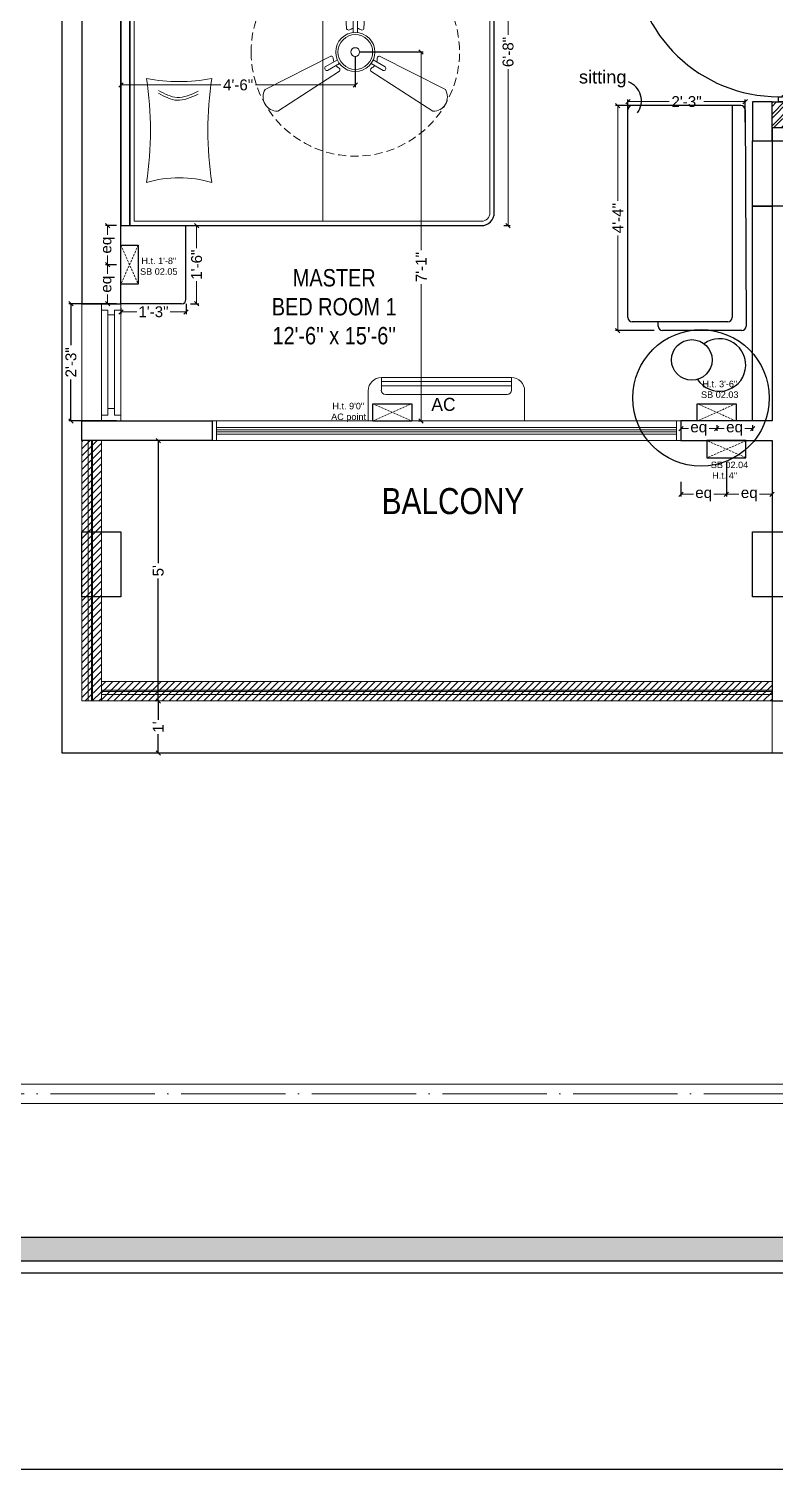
# Model space of a CAD drawing. Header units: millimetres. Extents: x 56222 to 3066687, y -650199 to -121287.
# Drawn here: x 148452.6 to 148624.6, y -177588 to -177256.2 of the extents above; entities that cross this region are included whole.
import ezdxf

# ---------------------------------------------------------------- set-up
doc = ezdxf.new("R2010")
doc.units = ezdxf.units.MM
doc.header["$MEASUREMENT"] = 0
doc.header["$PDMODE"] = 35
for name, pattern in [('ACAD_ISO02W100', [15, 12, -3]), ('ACAD_ISO04W100', [30, 24, -3, 0, -3]), ('DASHED', [0.75, 0.5, -0.25]), ('DASHED2', [0.375, 0.25, -0.125])]:
    doc.linetypes.add(name, pattern=pattern)
doc.layers.get('Defpoints').update_dxf_attribs({"color": 220})
doc.layers.add('AR DOOR', color=40, linetype='Continuous')
doc.layers.add('AR ELE-5', color=134, linetype='Continuous')
for name, color, linetype, lineweight in [('COLUMN', 1, 'Continuous', 30), ('dim05', 1, 'Continuous', 13), ('el', 7, 'Continuous', 20), ('ELEC-wires', 1, 'DASHED2', 13), ('Electrical', 84, 'Continuous', 30), ('FIRST FLOOR', 7, 'Continuous', 9), ('FIRST FLOOR ( DW_RAIL )', 7, 'Continuous', 9), ('FIRST FLOOR ( TEXT )', 7, 'Continuous', 9), ('FIRST FLOOR_( D - W & RAILING )', 251, 'Continuous', 9), ('FIRST FLOOR_( PLine )_', 251, 'Continuous', 30), ('FURNITURE', 32, 'Continuous', 9), ('GROUND FLOOR', 7, 'Continuous', 9), ('GROUND FLOOR  ( PLINE )', 251, 'Continuous', 30), ('Labelling', 1, 'Continuous', 25), ('NAME PLATE', 7, 'Continuous', 25), ('SECOND FLOOR ( DW_RAIL )', 7, 'Continuous', 9), ('Text', 7, 'Continuous', 15), ('wall', 7, 'Continuous', 30), ('XX~SLAB ( BEAM )~ ( DIM )', 7, 'Continuous', 9)]:
    doc.layers.add(name, color=color, linetype=linetype, lineweight=lineweight)
doc.layers.add('XX~SLAB ( PLINE )', color=251, linetype='Continuous', plot=False)
doc.styles.add('Arial', font='arial.ttf')
doc.styles.add('century g', font='GOTHIC.TTF')
doc.styles.add('KATHA', font='swissc.ttf')
doc.styles.get("Standard").update_dxf_attribs({"font": 'arial.ttf', "height": 6})
doc.styles.add('style4', font='ARIALN.TTF')
doc.styles.add('TEXT', font='eurr____.ttf')
doc.dimstyles.new('Archana', dxfattribs={"dimtxt": 2, "dimasz": 0.75, "dimexe": 0.5, "dimexo": 0.5, "dimgap": 0, "dimtad": 0, "dimzin": 0, "dimdsep": 46, "dimlunit": 4, "dimtxsty": 'century g', "dimblk": 'OBLIQUE', "dimcen": 0, "dimdle": 1, "dimclrd": 256, "dimclre": 256, "dimclrt": 256, "dimadec": 0, "dimazin": 0, "dimtfac": 1, "dimtofl": 0, "dimtmove": 1, "dimatfit": 3, "dimfxl": 1, "dimfxlon": 1, "dimtolj": 1, "dimtzin": 0, "dimlwd": -1, "dimlwe": -1, "dimarcsym": 0})
doc.dimstyles.new('ISO-25', dxfattribs={"dimtxt": 2.5, "dimasz": 1, "dimexe": 0.5, "dimexo": 1, "dimtad": 0, "dimdec": 1, "dimlunit": 4, "dimtxsty": 'Standard', "dimblk": 'OBLIQUE', "dimcen": 2.5, "dimclrd": 1, "dimclre": 1, "dimclrt": 5, "dimadec": 0, "dimazin": 0, "dimtfac": 1, "dimtdec": 1, "dimtmove": 0, "dimatfit": 3, "dimfxl": 1, "dimlwd": -1, "dimarcsym": 0})

# ---------------------------------------------------------------- blocks, each defined once
blk = doc.blocks.new('LAYOUT FILE')
at = {"layer": 'NAME PLATE', "true_color": 0xd39e00}
h = blk.add_hatch(color=42, dxfattribs=at)
h.paths.add_polyline_path([(3346889.83, -513806.18), (3346889.83, -514260.7), (3347535.56, -514260.7), (3347535.56, -513806.18)])
h.paths.add_polyline_path([(3346894.36, -513810.71), (3347531.03, -513810.71), (3347531.03, -514256.17), (3346894.36, -514256.17)], flags=16)
at = {"layer": 'NAME PLATE', "color": 42, "true_color": 0xd39e00}
for points in [[(3346887.56, -513803.91), (3347537.83, -513803.91), (3347537.83, -514262.96), (3346887.56, -514262.96)], [(3346889.83, -513806.18), (3347535.56, -513806.18), (3347535.56, -514260.7), (3346889.83, -514260.7)], [(3346894.36, -513810.71), (3347531.03, -513810.71), (3347531.03, -514256.17), (3346894.36, -514256.17)]]:
    blk.add_lwpolyline(points, close=True, dxfattribs=at)
blk = doc.blocks.new('*U255')
for points in [[(0, 0), (0, 1120), (-30, 1120), (-30, 0)], [(40, 0), (0, 0), (0, -30), (-10, -30), (-10, -100), (40, -100)], [(-1160, 0), (-1120, 0), (-1120, -30), (-1110, -30), (-1110, -100), (-1160, -100)]]:
    blk.add_lwpolyline(points, close=True)
at = {"layer": 'AR ELE-5', "linetype": 'ByBlock', "ltscale": 15}
blk.add_arc((2, -1), 1122, 92.373, 179.9653, dxfattribs=at)
blk = doc.blocks.new('_Oblique')
at = {"layer": 'wall', "color": 0, "lineweight": -2}
blk.add_line((-0.5, -0.5), (0.5, 0.5), dxfattribs=at)
blk = doc.blocks.new('*D457')
at = {"layer": 'Defpoints', "color": 0, "transparency": 16777216}
for p in [(148556.35, -177221.54), (148561.06, -177301.53), (148563.05, -177301.53)]:
    blk.add_point(p, dxfattribs=at)
at = {"layer": 'dim05', "color": 1, "linetype": 'Continuous', "lineweight": -2, "transparency": 16777216}
for p, q in [((148557.35, -177221.54), (148563.55, -177221.54)), ((148562.06, -177301.53), (148563.55, -177301.53))]:
    blk.add_line(p, q, dxfattribs=at)
at = {"layer": 'dim05', "color": 1, "linetype": 'Continuous', "transparency": 16777216}
for p, q in [((148563.05, -177221.54), (148563.05, -177257.58)), ((148563.05, -177301.53), (148563.05, -177265.49))]:
    blk.add_line(p, q, dxfattribs=at)
at = {"layer": 'dim05', "color": 1, "transparency": 16777216}
for p, rotation in [((148563.05, -177221.54), 90), ((148563.05, -177301.53), 270)]:
    blk.add_blockref('_Oblique', p, dxfattribs=dict(at, rotation=rotation))
at = {"layer": 'dim05', "color": 5, "lineweight": 25, "transparency": 16777216, "insert": (148563.05, -177261.54), "char_height": 2.5, "attachment_point": 5, "rotation": 90, "style": 'Arial'}
blk.add_mtext('6\'-8"', dxfattribs=at)
blk = doc.blocks.new('*D458')
at = {"layer": 'Defpoints', "color": 0, "transparency": 16777216}
for p in [(148488.85, -177301.54), (148491.3, -177301.54), (148488.85, -177319.54)]:
    blk.add_point(p, dxfattribs=at)
at = {"layer": 'dim05', "color": 1, "linetype": 'Continuous', "lineweight": -2, "transparency": 16777216}
for p, q in [((148489.85, -177301.54), (148491.8, -177301.54)), ((148489.85, -177319.54), (148491.8, -177319.54))]:
    blk.add_line(p, q, dxfattribs=at)
at = {"layer": 'dim05', "color": 1, "linetype": 'Continuous', "transparency": 16777216}
for p, q in [((148491.3, -177301.54), (148491.3, -177306.71)), ((148491.3, -177319.54), (148491.3, -177314.37))]:
    blk.add_line(p, q, dxfattribs=at)
at = {"layer": 'dim05', "color": 1, "transparency": 16777216}
for p, rotation in [((148491.3, -177301.54), 90), ((148491.3, -177319.54), 270)]:
    blk.add_blockref('_Oblique', p, dxfattribs=dict(at, rotation=rotation))
at = {"layer": 'dim05', "color": 5, "lineweight": 25, "transparency": 16777216, "insert": (148491.3, -177310.54), "char_height": 2.5, "attachment_point": 5, "rotation": 90, "style": 'Arial'}
blk.add_mtext('1\'-6"', dxfattribs=at)
blk = doc.blocks.new('*D460')
at = {"layer": 'Defpoints', "color": 0, "transparency": 16777216}
for p in [(148588.31, -177273.89), (148598.34, -177273.89), (148597.69, -177325.72)]:
    blk.add_point(p, dxfattribs=at)
at = {"layer": 'dim05', "color": 1, "linetype": 'Continuous', "lineweight": -2, "transparency": 16777216}
for p, q in [((148597.34, -177273.89), (148587.81, -177273.89)), ((148596.69, -177325.72), (148587.81, -177325.72))]:
    blk.add_line(p, q, dxfattribs=at)
at = {"layer": 'dim05', "color": 1, "linetype": 'Continuous', "transparency": 16777216}
for p, q in [((148588.31, -177273.89), (148588.31, -177295.81)), ((148588.31, -177325.72), (148588.31, -177303.8))]:
    blk.add_line(p, q, dxfattribs=at)
at = {"layer": 'dim05', "color": 1, "transparency": 16777216}
for p, rotation in [((148588.31, -177273.89), 90), ((148588.31, -177325.72), 270)]:
    blk.add_blockref('_Oblique', p, dxfattribs=dict(at, rotation=rotation))
at = {"layer": 'dim05', "color": 5, "lineweight": 25, "transparency": 16777216, "insert": (148588.31, -177299.81), "char_height": 2.5, "attachment_point": 5, "rotation": 90, "style": 'Arial'}
blk.add_mtext('4\'-4"', dxfattribs=at)
blk = doc.blocks.new('*D459')
at = {"layer": 'Defpoints', "color": 0, "transparency": 16777216}
for p in [(148617.66, -177272.98), (148617.66, -177278.71), (148590.65, -177283.38)]:
    blk.add_point(p, dxfattribs=at)
at = {"layer": 'dim05', "color": 1, "linetype": 'Continuous', "lineweight": -2, "transparency": 16777216}
for p, q in [((148590.65, -177282.38), (148590.65, -177272.48)), ((148617.66, -177277.71), (148617.66, -177272.48))]:
    blk.add_line(p, q, dxfattribs=at)
at = {"layer": 'dim05', "color": 1, "linetype": 'Continuous', "transparency": 16777216}
for p, q in [((148590.65, -177272.98), (148600.18, -177272.98)), ((148617.66, -177272.98), (148608.12, -177272.98))]:
    blk.add_line(p, q, dxfattribs=at)
at = {"layer": 'dim05', "color": 1, "transparency": 16777216, "rotation": 180}
blk.add_blockref('_Oblique', (148590.65, -177272.98), dxfattribs=at)
at = {"layer": 'dim05', "color": 1, "transparency": 16777216}
blk.add_blockref('_Oblique', (148617.66, -177272.98), dxfattribs=at)
at = {"layer": 'dim05', "color": 5, "lineweight": 25, "transparency": 16777216, "insert": (148604.15, -177272.98), "char_height": 2.5, "attachment_point": 5, "style": 'Arial'}
blk.add_mtext('2\'-3"', dxfattribs=at)
blk = doc.blocks.new('*D506')
at = {"layer": 'Defpoints', "color": 0, "transparency": 16777216}
for p in [(148488.85, -177318.54), (148473.85, -177319.54), (148488.85, -177321.4)]:
    blk.add_point(p, dxfattribs=at)
at = {"layer": 'dim05', "color": 1, "linetype": 'Continuous', "lineweight": -2, "transparency": 16777216}
for p, q in [((148473.85, -177320.54), (148473.85, -177321.9)), ((148488.85, -177319.54), (148488.85, -177321.9))]:
    blk.add_line(p, q, dxfattribs=at)
at = {"layer": 'dim05', "color": 1, "linetype": 'Continuous', "transparency": 16777216}
for p, q in [((148473.85, -177321.4), (148477.52, -177321.4)), ((148488.85, -177321.4), (148485.18, -177321.4))]:
    blk.add_line(p, q, dxfattribs=at)
at = {"layer": 'dim05', "color": 1, "transparency": 16777216, "rotation": 180}
blk.add_blockref('_Oblique', (148473.85, -177321.4), dxfattribs=at)
at = {"layer": 'dim05', "color": 1, "transparency": 16777216}
blk.add_blockref('_Oblique', (148488.85, -177321.4), dxfattribs=at)
at = {"layer": 'dim05', "color": 5, "lineweight": 25, "transparency": 16777216, "insert": (148481.35, -177321.4), "char_height": 2.5, "attachment_point": 5, "style": 'Arial'}
blk.add_mtext('1\'-3"', dxfattribs=at)
blk = doc.blocks.new('*D507')
at = {"layer": 'Defpoints', "color": 0, "transparency": 16777216}
for p in [(148483.83, -177351.04), (148482.45, -177411.04), (148482.93, -177411.04)]:
    blk.add_point(p, dxfattribs=at)
at = {"layer": 'dim05', "color": 5, "linetype": 'Continuous', "lineweight": -2, "transparency": 16777216}
for p, q in [((148482.83, -177351.04), (148481.95, -177351.04)), ((148481.93, -177411.04), (148481.95, -177411.04))]:
    blk.add_line(p, q, dxfattribs=at)
at = {"layer": 'dim05', "color": 5, "linetype": 'Continuous', "lineweight": 30, "transparency": 16777216}
for p, q in [((148482.45, -177351.04), (148482.45, -177379.27)), ((148482.45, -177411.04), (148482.45, -177382.82))]:
    blk.add_line(p, q, dxfattribs=at)
at = {"layer": 'dim05', "color": 5, "lineweight": 30, "transparency": 16777216}
for p, rotation in [((148482.45, -177351.04), 90), ((148482.45, -177411.04), 270)]:
    blk.add_blockref('_Oblique', p, dxfattribs=dict(at, rotation=rotation))
at = {"layer": 'dim05', "color": 5, "lineweight": 30, "transparency": 16777216, "insert": (148482.45, -177381.04), "char_height": 2.5, "attachment_point": 5, "rotation": 90, "style": 'Arial'}
blk.add_mtext("5'", dxfattribs=at)
blk = doc.blocks.new('*D508')
at = {"layer": 'Defpoints', "color": 0, "transparency": 16777216}
for p in [(148482.93, -177411.04), (148482.45, -177423.04), (148482.45, -177423.04)]:
    blk.add_point(p, dxfattribs=at)
at = {"layer": 'dim05', "color": 5, "linetype": 'Continuous', "lineweight": -2, "transparency": 16777216}
for p, q in [((148481.93, -177411.04), (148481.95, -177411.04)), ((148483.45, -177423.04), (148482.95, -177423.04))]:
    blk.add_line(p, q, dxfattribs=at)
at = {"layer": 'dim05', "color": 5, "linetype": 'Continuous', "lineweight": 30, "transparency": 16777216}
for p, q in [((148482.45, -177411.04), (148482.45, -177415.39)), ((148482.45, -177423.04), (148482.45, -177418.7))]:
    blk.add_line(p, q, dxfattribs=at)
at = {"layer": 'dim05', "color": 5, "lineweight": 30, "transparency": 16777216}
for p, rotation in [((148482.45, -177411.04), 90), ((148482.45, -177423.04), 270)]:
    blk.add_blockref('_Oblique', p, dxfattribs=dict(at, rotation=rotation))
at = {"layer": 'dim05', "color": 5, "lineweight": 30, "transparency": 16777216, "insert": (148482.45, -177417.04), "char_height": 2.5, "attachment_point": 5, "rotation": 90, "style": 'Arial'}
blk.add_mtext("1'", dxfattribs=at)
blk = doc.blocks.new('*D515')
at = {"layer": 'Defpoints', "color": 0, "transparency": 16777216}
for p in [(148462.35, -177319.54), (148473.85, -177319.54), (148473.85, -177346.54)]:
    blk.add_point(p, dxfattribs=at)
at = {"layer": 'dim05', "color": 5, "linetype": 'Continuous', "lineweight": -2, "transparency": 16777216}
for p, q in [((148472.85, -177319.54), (148461.85, -177319.54)), ((148472.85, -177346.54), (148461.85, -177346.54))]:
    blk.add_line(p, q, dxfattribs=at)
at = {"layer": 'dim05', "color": 5, "linetype": 'Continuous', "lineweight": 30, "transparency": 16777216}
for p, q in [((148462.35, -177319.54), (148462.35, -177329.07)), ((148462.35, -177346.54), (148462.35, -177337.01))]:
    blk.add_line(p, q, dxfattribs=at)
at = {"layer": 'dim05', "color": 5, "lineweight": 30, "transparency": 16777216}
for p, rotation in [((148462.35, -177319.54), 90), ((148462.35, -177346.54), 270)]:
    blk.add_blockref('_Oblique', p, dxfattribs=dict(at, rotation=rotation))
at = {"layer": 'dim05', "color": 5, "lineweight": 30, "transparency": 16777216, "insert": (148462.35, -177333.04), "char_height": 2.5, "attachment_point": 5, "rotation": 90, "style": 'Arial'}
blk.add_mtext('2\'-3"', dxfattribs=at)
blk = doc.blocks.new('6616')
at = {"color": 242, "linetype": 'DASHED', "true_color": 0xcd2027}
for p, q in [((386784.79, -36915.77), (386775.78, -36911.78)), ((386784.79, -36911.78), (386775.78, -36915.77))]:
    blk.add_line(p, q, dxfattribs=at)
at = {"layer": 'ELEC-wires', "color": 5, "linetype": 'ByBlock', "lineweight": 30, "ltscale": 4}
blk.add_lwpolyline([(386775.78, -36911.78), (386784.79, -36911.78), (386784.79, -36915.77), (386775.78, -36915.77)], close=True, dxfattribs=at)
blk = doc.blocks.new('*D814')
at = {"layer": 'Defpoints', "color": 0, "transparency": 16777216}
for p in [(148602.85, -177346.54), (148611.1, -177346.54), (148611.1, -177348.28)]:
    blk.add_point(p, dxfattribs=at)
at = {"layer": 'dim05', "color": 1, "linetype": 'Continuous', "lineweight": -2, "transparency": 16777216}
for p, q in [((148602.85, -177347.54), (148602.85, -177348.78)), ((148611.1, -177347.54), (148611.1, -177348.78))]:
    blk.add_line(p, q, dxfattribs=at)
at = {"layer": 'dim05', "color": 1, "linetype": 'Continuous', "transparency": 16777216}
for p, q in [((148602.85, -177348.28), (148604.59, -177348.28)), ((148611.1, -177348.28), (148609.35, -177348.28))]:
    blk.add_line(p, q, dxfattribs=at)
at = {"layer": 'dim05', "color": 1, "transparency": 16777216, "rotation": 180}
blk.add_blockref('_Oblique', (148602.85, -177348.28), dxfattribs=at)
at = {"layer": 'dim05', "color": 1, "transparency": 16777216}
blk.add_blockref('_Oblique', (148611.1, -177348.28), dxfattribs=at)
at = {"layer": 'dim05', "color": 5, "lineweight": 25, "transparency": 16777216, "insert": (148606.97, -177348.28), "char_height": 2.5, "attachment_point": 5, "style": 'Arial'}
blk.add_mtext('eq', dxfattribs=at)
blk = doc.blocks.new('*D815')
at = {"layer": 'Defpoints', "color": 0, "transparency": 16777216}
for p in [(148611.1, -177346.54), (148619.35, -177346.54), (148619.35, -177348.28)]:
    blk.add_point(p, dxfattribs=at)
at = {"layer": 'dim05', "color": 1, "linetype": 'Continuous', "lineweight": -2, "transparency": 16777216}
for p, q in [((148611.1, -177347.54), (148611.1, -177348.78)), ((148619.35, -177347.54), (148619.35, -177348.78))]:
    blk.add_line(p, q, dxfattribs=at)
at = {"layer": 'dim05', "color": 1, "linetype": 'Continuous', "transparency": 16777216}
for p, q in [((148611.1, -177348.28), (148612.84, -177348.28)), ((148619.35, -177348.28), (148617.6, -177348.28))]:
    blk.add_line(p, q, dxfattribs=at)
at = {"layer": 'dim05', "color": 1, "transparency": 16777216, "rotation": 180}
blk.add_blockref('_Oblique', (148611.1, -177348.28), dxfattribs=at)
at = {"layer": 'dim05', "color": 1, "transparency": 16777216}
blk.add_blockref('_Oblique', (148619.35, -177348.28), dxfattribs=at)
at = {"layer": 'dim05', "color": 5, "lineweight": 25, "transparency": 16777216, "insert": (148615.22, -177348.28), "char_height": 2.5, "attachment_point": 5, "style": 'Arial'}
blk.add_mtext('eq', dxfattribs=at)
blk = doc.blocks.new('*D816')
at = {"layer": 'Defpoints', "color": 0, "transparency": 16777216}
for p in [(148613.35, -177355.03), (148602.85, -177359.54), (148613.35, -177363.41)]:
    blk.add_point(p, dxfattribs=at)
at = {"layer": 'dim05', "color": 1, "linetype": 'Continuous', "lineweight": -2, "transparency": 16777216}
for p, q in [((148613.35, -177356.03), (148613.35, -177363.91)), ((148602.85, -177360.54), (148602.85, -177363.91))]:
    blk.add_line(p, q, dxfattribs=at)
at = {"layer": 'dim05', "color": 1, "linetype": 'Continuous', "transparency": 16777216}
for p, q in [((148602.85, -177363.41), (148605.72, -177363.41)), ((148613.35, -177363.41), (148610.48, -177363.41))]:
    blk.add_line(p, q, dxfattribs=at)
at = {"layer": 'dim05', "color": 1, "transparency": 16777216, "rotation": 180}
blk.add_blockref('_Oblique', (148602.85, -177363.41), dxfattribs=at)
at = {"layer": 'dim05', "color": 1, "transparency": 16777216}
blk.add_blockref('_Oblique', (148613.35, -177363.41), dxfattribs=at)
at = {"layer": 'dim05', "color": 5, "lineweight": 25, "transparency": 16777216, "insert": (148608.1, -177363.41), "char_height": 2.5, "attachment_point": 5, "style": 'Arial'}
blk.add_mtext('eq', dxfattribs=at)
blk = doc.blocks.new('*D817')
at = {"layer": 'Defpoints', "color": 0, "transparency": 16777216}
for p in [(148613.35, -177355.03), (148623.85, -177359.68), (148613.35, -177363.41)]:
    blk.add_point(p, dxfattribs=at)
at = {"layer": 'dim05', "color": 1, "linetype": 'Continuous', "lineweight": -2, "transparency": 16777216}
for p, q in [((148613.35, -177356.03), (148613.35, -177363.91)), ((148623.85, -177360.68), (148623.85, -177363.91))]:
    blk.add_line(p, q, dxfattribs=at)
at = {"layer": 'dim05', "color": 1, "linetype": 'Continuous', "transparency": 16777216}
for p, q in [((148613.35, -177363.41), (148616.22, -177363.41)), ((148623.85, -177363.41), (148620.98, -177363.41))]:
    blk.add_line(p, q, dxfattribs=at)
at = {"layer": 'dim05', "color": 1, "transparency": 16777216, "rotation": 180}
blk.add_blockref('_Oblique', (148613.35, -177363.41), dxfattribs=at)
at = {"layer": 'dim05', "color": 1, "transparency": 16777216}
blk.add_blockref('_Oblique', (148623.85, -177363.41), dxfattribs=at)
at = {"layer": 'dim05', "color": 5, "lineweight": 25, "transparency": 16777216, "insert": (148618.6, -177363.41), "char_height": 2.5, "attachment_point": 5, "style": 'Arial'}
blk.add_mtext('eq', dxfattribs=at)
blk = doc.blocks.new('*D818')
at = {"layer": 'Defpoints', "color": 0, "transparency": 16777216}
for p in [(148470.78, -177310.54), (148473.85, -177310.54), (148473.85, -177319.54)]:
    blk.add_point(p, dxfattribs=at)
at = {"layer": 'dim05', "color": 1, "linetype": 'Continuous', "lineweight": -2, "transparency": 16777216}
for p, q in [((148472.85, -177310.54), (148470.28, -177310.54)), ((148472.85, -177319.54), (148470.28, -177319.54))]:
    blk.add_line(p, q, dxfattribs=at)
at = {"layer": 'dim05', "color": 1, "linetype": 'Continuous', "transparency": 16777216}
for p, q in [((148470.78, -177310.54), (148470.78, -177312.66)), ((148470.78, -177319.54), (148470.78, -177317.42))]:
    blk.add_line(p, q, dxfattribs=at)
at = {"layer": 'dim05', "color": 1, "transparency": 16777216}
for p, rotation in [((148470.78, -177310.54), 90), ((148470.78, -177319.54), 270)]:
    blk.add_blockref('_Oblique', p, dxfattribs=dict(at, rotation=rotation))
at = {"layer": 'dim05', "color": 5, "lineweight": 25, "transparency": 16777216, "insert": (148470.78, -177315.04), "char_height": 2.5, "attachment_point": 5, "rotation": 90, "style": 'Arial'}
blk.add_mtext('eq', dxfattribs=at)
blk = doc.blocks.new('*D819')
at = {"layer": 'Defpoints', "color": 0, "transparency": 16777216}
for p in [(148473.85, -177301.54), (148470.78, -177310.54), (148473.85, -177310.54)]:
    blk.add_point(p, dxfattribs=at)
at = {"layer": 'dim05', "color": 1, "linetype": 'Continuous', "lineweight": -2, "transparency": 16777216}
for p, q in [((148472.85, -177301.54), (148470.28, -177301.54)), ((148472.85, -177310.54), (148470.28, -177310.54))]:
    blk.add_line(p, q, dxfattribs=at)
at = {"layer": 'dim05', "color": 1, "linetype": 'Continuous', "transparency": 16777216}
for p, q in [((148470.78, -177301.54), (148470.78, -177303.66)), ((148470.78, -177310.54), (148470.78, -177308.42))]:
    blk.add_line(p, q, dxfattribs=at)
at = {"layer": 'dim05', "color": 1, "transparency": 16777216}
for p, rotation in [((148470.78, -177301.54), 90), ((148470.78, -177310.54), 270)]:
    blk.add_blockref('_Oblique', p, dxfattribs=dict(at, rotation=rotation))
at = {"layer": 'dim05', "color": 5, "lineweight": 25, "transparency": 16777216, "insert": (148470.78, -177306.04), "char_height": 2.5, "attachment_point": 5, "rotation": 90, "style": 'Arial'}
blk.add_mtext('eq', dxfattribs=at)
blk = doc.blocks.new('fan')
at = {"layer": 'Electrical', "lineweight": 15, "ltscale": 20}
for p, q in [((3300835.29, -509900.78), (3300836.47, -509923.43)), ((3300841.81, -509923.43), (3300842.99, -509900.78)), ((3300838.47, -509924.57), (3300838.47, -509920.25)), ((3300839.81, -509920.28), (3300839.81, -509924.57)), ((3300831.66, -509931.77), (3300811.45, -509942.07)), ((3300866.83, -509942.07), (3300846.62, -509931.77)), ((3300815.3, -509948.74), (3300834.33, -509936.39)), ((3300829.93, -509935.08), (3300833.64, -509932.93)), ((3300834.31, -509934.09), (3300830.57, -509936.25)), ((3300843.95, -509936.39), (3300862.98, -509948.74)), ((3300847.68, -509936.23), (3300843.97, -509934.09)), ((3300844.64, -509932.93), (3300848.38, -509935.09))]:
    blk.add_line(p, q, dxfattribs=at)
at = {"layer": 'Electrical', "linetype": 'DASHED', "lineweight": 15, "ltscale": 5}
blk.add_circle((3300839.14, -509930.53), 32, dxfattribs=at)
at = {"layer": 'Electrical', "lineweight": 15, "ltscale": 20}
for centre, major_axis, start_param, end_param in [((3300839.14, -509902.94), (3.12, 3.12), -0.272136, 1.842967), ((3300837.1, -509923.08), (0.51, 0.51), 2.863014, 4.257784), ((3300839.14, -509926.42), (2.27, -2.27), 2.565057, 2.951308), ((3300839.13, -509920.5), (0.501, 0.501), -0.465536, 1.983618), ((3300839.14, -509926.42), (2.27, 2.27), 0.19032, 0.57657), ((3300841.18, -509923.08), (0.51, -0.51), 5.167028, 6.561799), ((3300839.14, -509930.53), (4.24, -4.24), 3.14161, 9.424795), ((3300839.14, -509930.53), (3.77, -3.77), 1.749190548672175e-05, 6.283202799085073), ((3300831.67, -509932.49), (0.51, -0.51), 0.978238, 2.373008), ((3300835.59, -509932.58), (2.27, -2.27), 3.855511, 4.241762), ((3300839.14, -509930.53), (0.943, 0.943), 1.570814, 7.853999), ((3300842.69, -509932.58), (2.27, 2.27), 5.183051, 5.569301), ((3300846.61, -509932.49), (0.51, -0.51), 2.339416, 3.734186), ((3300830.46, -509935.55), (0.501, -0.501), 3.199655, 5.648809), ((3300835.59, -509932.58), (2.27, -2.27), 4.659452, 5.045703), ((3300833.71, -509936.02), (0.51, 0.51), -1.325776, 0.068994), ((3300844.57, -509936.02), (0.51, -0.51), 3.072633, 4.467404), ((3300842.69, -509932.58), (2.27, 2.27), 4.37911, 4.765361), ((3300847.83, -509935.54), (0.501, 0.501), 3.723254, 6.172408), ((3300815.25, -509944.32), (3.12, -3.12), 3.393055, 5.508159), ((3300863.03, -509944.32), (3.12, -3.12), 5.48745, 7.602554)]:
    blk.add_ellipse(centre, major_axis=major_axis, ratio=1, start_param=start_param, end_param=end_param, dxfattribs=at)
blk = doc.blocks.new('*D843')
at = {"layer": 'Defpoints', "color": 0, "transparency": 16777216}
for p in [(148473.85, -177261.54), (148527.85, -177261.54), (148527.85, -177269.13)]:
    blk.add_point(p, dxfattribs=at)
at = {"layer": 'dim05', "color": 1, "linetype": 'Continuous', "lineweight": -2, "transparency": 16777216}
for p, q in [((148473.85, -177262.54), (148473.85, -177269.63)), ((148527.85, -177262.54), (148527.85, -177269.63))]:
    blk.add_line(p, q, dxfattribs=at)
at = {"layer": 'dim05', "color": 1, "linetype": 'Continuous', "transparency": 16777216}
for p, q in [((148473.85, -177269.13), (148496.85, -177269.13)), ((148527.85, -177269.13), (148504.85, -177269.13))]:
    blk.add_line(p, q, dxfattribs=at)
at = {"layer": 'dim05', "color": 1, "transparency": 16777216, "rotation": 180}
blk.add_blockref('_Oblique', (148473.85, -177269.13), dxfattribs=at)
at = {"layer": 'dim05', "color": 1, "transparency": 16777216}
blk.add_blockref('_Oblique', (148527.85, -177269.13), dxfattribs=at)
at = {"layer": 'dim05', "color": 5, "lineweight": 25, "transparency": 16777216, "insert": (148500.85, -177269.13), "char_height": 2.5, "attachment_point": 5, "style": 'Arial'}
blk.add_mtext('4\'-6"', dxfattribs=at)
blk = doc.blocks.new('*D844')
at = {"layer": 'Defpoints', "color": 0, "transparency": 16777216}
for p in [(148527.85, -177261.54), (148541.39, -177346.54), (148543.02, -177346.54)]:
    blk.add_point(p, dxfattribs=at)
at = {"layer": 'dim05', "color": 1, "linetype": 'Continuous', "lineweight": -2, "transparency": 16777216}
for p, q in [((148528.85, -177261.54), (148543.52, -177261.54)), ((148542.39, -177346.54), (148543.52, -177346.54))]:
    blk.add_line(p, q, dxfattribs=at)
at = {"layer": 'dim05', "color": 1, "linetype": 'Continuous', "transparency": 16777216}
for p, q in [((148543.02, -177261.54), (148543.02, -177307.17)), ((148543.02, -177346.54), (148543.02, -177315.04))]:
    blk.add_line(p, q, dxfattribs=at)
at = {"layer": 'dim05', "color": 1, "transparency": 16777216}
for p, rotation in [((148543.02, -177261.54), 90), ((148543.02, -177346.54), 270)]:
    blk.add_blockref('_Oblique', p, dxfattribs=dict(at, rotation=rotation))
at = {"layer": 'dim05', "color": 5, "lineweight": 25, "transparency": 16777216, "insert": (148543.02, -177311.1), "char_height": 2.5, "attachment_point": 5, "rotation": 90, "style": 'Arial'}
blk.add_mtext('7\'-1"', dxfattribs=at)
blk = doc.blocks.new('*D848')
at = {"layer": 'Defpoints', "color": 0, "transparency": 16777216}
for p in [(148543.96, -177243.75), (148511.74, -177279.33)]:
    blk.add_point(p, dxfattribs=at)
at = {"layer": 'dim05', "transparency": 16777216}
blk.add_line((148544.97, -177242.64), (148543.96, -177243.75), dxfattribs=at)
at = {"layer": 'dim05', "transparency": 16777216, "xscale": 0.75, "yscale": 0.75, "zscale": 0.75, "rotation": 227.8301719995412}
blk.add_blockref('_Oblique', (148543.96, -177243.75), dxfattribs=at)
at = {"layer": 'dim05', "color": 5, "lineweight": 25, "transparency": 16777216, "insert": (148546.72, -177240.71), "char_height": 2.5, "attachment_point": 5, "rotation": 47.8302, "style": 'century g'}
blk.add_mtext("\\A1;∅4'", dxfattribs=at)
blk = doc.blocks.new('ac paln')
at = {"layer": 'Electrical', "lineweight": 15}
for p, q in [((389238.69, -37646.36), (389238.69, -37610.34)), ((389238.69, -37610.34), (389245.67, -37610.34)), ((389245.81, -37613.35), (389248.68, -37613.35)), ((389246.82, -37643.35), (389246.82, -37613.35)), ((389247.82, -37643.35), (389247.82, -37613.35)), ((389248.68, -37613.35), (389248.68, -37643.35)), ((389248.68, -37643.35), (389248.68, -37613.35)), ((389244.81, -37642.35), (389244.81, -37614.35)), ((389245.81, -37643.35), (389248.68, -37643.35)), ((389248.68, -37643.35), (389248.68, -37643.35)), ((389245.67, -37646.36), (389238.69, -37646.36))]:
    blk.add_line(p, q, dxfattribs=at)
for centre, start, end in [((389245.67, -37613.35), 0, 90), ((389245.67, -37643.35), 270, 0)]:
    blk.add_arc(centre, 3.01, start, end, dxfattribs=at)
at = {"layer": 'Electrical', "lineweight": 15, "extrusion": (0, 0, -1)}
for centre, start_param, end_param in [((389245.81, -37614.35), -0.785398, 0.785398), ((389245.81, -37642.35), 3.926991, 5.497787)]:
    blk.add_ellipse(centre, major_axis=(-0.71, 0.71), ratio=1, start_param=start_param, end_param=end_param, dxfattribs=at)
at = {"layer": 'Text', "style": 'TEXT'}
blk.add_text('AC', height=3, rotation=270, dxfattribs=at).set_placement((389241.02, -37624.87))

msp = doc.modelspace()

# ---------------------------------------------------------------- hatches: boundary and pattern name
at = {"layer": 'FIRST FLOOR'}
h = msp.add_hatch(dxfattribs=at)
h.set_pattern_fill('ANSI31', color=251, scale=9, style=0)
h.set_pattern_definition([(45, (148464.8473, -177372.0427), (-0.795495, 0.795495), [])])
h.paths.add_polyline_path([(148469.3473, -177411.0427), (148464.8473, -177411.0427), (148464.8473, -177351.0427), (148469.3473, -177351.0427)])
h = msp.add_hatch(dxfattribs=at)
h.set_pattern_fill('ANSI31', color=251, scale=9, style=0)
h.set_pattern_definition([(45, (148473.8473, -177411.0427), (-0.795495, 0.795495), [])])
h.paths.add_polyline_path([(148469.3473, -177406.5427), (148623.8473, -177406.5427), (148623.8473, -177411.0427), (148469.3473, -177411.0427)])
at = {"layer": 'GROUND FLOOR  ( PLINE )', "lineweight": 5}
h = msp.add_hatch(dxfattribs=at)
h.set_pattern_fill('ANSI32', color=3, scale=5)
h.set_pattern_definition([(45, (-603.2962, 0), (-1.325825215, 1.325825215), []), (45, (-602.4123, 0), (-1.325825215, 1.325825215), [])])
h.paths.add_polyline_path([(148628.3473, -177273.0427), (148623.8473, -177273.0427), (148623.8473, -177279.0427), (148628.3473, -177279.0427)])

# ---------------------------------------------------------------- linework, layer by layer
at = {"layer": 'COLUMN'}
for points in [[(148619.3473, -177282.0427), (148628.3473, -177282.0427), (148628.3473, -177297.0427), (148619.3473, -177297.0427)], [(148464.8473, -177372.0427), (148473.8473, -177372.0427), (148473.8473, -177387.0427), (148464.8473, -177387.0427)], [(148619.3473, -177372.0427), (148628.3473, -177372.0427), (148628.3473, -177387.0427), (148619.3473, -177387.0427)]]:
    msp.add_lwpolyline(points, close=True, dxfattribs=at)
at = {"layer": 'FIRST FLOOR'}
for p, q in [((148464.8473, -177076.5427), (148464.8473, -177387.0427)), ((148473.8473, -177346.5427), (148473.8473, -177160.5427)), ((148623.8473, -177346.5427), (148623.8473, -177297.0427)), ((148628.3473, -177297.0427), (148623.8473, -177297.0427)), ((148464.8473, -177319.5427), (148473.8473, -177319.5427)), ((148494.8473, -177346.5427), (148473.8473, -177346.5427)), ((148494.8473, -177346.5427), (148494.8473, -177351.0427)), ((148623.8473, -177346.5427), (148602.8473, -177346.5427)), ((148602.8473, -177346.5427), (148602.8473, -177351.0427)), ((148623.8473, -177351.0427), (148464.8473, -177351.0427)), ((148623.8473, -177411.0427), (148623.8473, -177351.0427)), ((148865.3473, -177387.0427), (148619.3473, -177387.0427))]:
    msp.add_line(p, q, dxfattribs=at)
at = {"layer": 'FIRST FLOOR', "ltscale": 0.7}
msp.add_lwpolyline([(148623.8473, -177387.0427), (148623.8473, -177423.0427), (148460.3473, -177423.0427), (148460.3473, -177076.5427), (148464.8473, -177076.5427)], dxfattribs=at)
at = {"layer": 'FIRST FLOOR'}
for points in [[(148469.3473, -177411.0427), (148464.8473, -177411.0427), (148464.8473, -177351.0427), (148469.3473, -177351.0427)], [(148469.3473, -177406.5427), (148623.8473, -177406.5427), (148623.8473, -177411.0427), (148469.3473, -177411.0427)]]:
    msp.add_lwpolyline(points, close=True, dxfattribs=at)
at = {"layer": 'FIRST FLOOR', "color": 1, "linetype": 'ACAD_ISO02W100', "ltscale": 0.7}
msp.add_lwpolyline([(148623.8473, -177411.0427), (148464.8473, -177411.0427), (148464.8473, -177351.0427)], dxfattribs=at)
at = {"layer": 'FIRST FLOOR ( DW_RAIL )'}
for points in [[(148495.8473, -177351.0427), (148495.8473, -177346.5427)], [(148601.8473, -177346.5427), (148601.8473, -177351.0427)]]:
    msp.add_lwpolyline(points, dxfattribs=at)
for points in [[(148495.8473, -177348.0427), (148601.8473, -177348.0427), (148601.8473, -177348.5427), (148495.8473, -177348.5427)], [(148495.8473, -177349.0427), (148601.8473, -177349.0427), (148601.8473, -177349.5427), (148495.8473, -177349.5427)]]:
    msp.add_lwpolyline(points, close=True, dxfattribs=at)
at = {"layer": 'FIRST FLOOR_( D - W & RAILING )', "color": 32}
for points in [[(148466.3473, -177351.0427), (148467.3473, -177351.0427), (148467.3473, -177411.0427), (148466.3473, -177411.0427), (148466.3473, -177351.0427), (148467.0473, -177351.0427), (148467.0473, -177411.0427), (148466.3473, -177411.0427)], [(148469.3473, -177409.5427), (148469.3473, -177408.5427), (148623.8473, -177408.5427), (148623.8473, -177409.5427), (148469.3473, -177409.5427), (148469.3473, -177408.8427), (148623.8473, -177408.8427), (148623.8473, -177409.5427)]]:
    msp.add_lwpolyline(points, close=True, dxfattribs=at)
at = {"layer": 'FIRST FLOOR_( PLine )_'}
msp.add_lwpolyline([(148464.8473, -177160.5427), (148464.8473, -177319.5427), (148473.8473, -177319.5427), (148473.8473, -177160.5427)], dxfattribs=at)
for points in [[(148628.3473, -177279.0427), (148623.8473, -177279.0427), (148623.8473, -177346.5427), (148602.8473, -177346.5427), (148602.8473, -177351.0427), (148623.8473, -177351.0427), (148623.8473, -177411.0427), (148628.3473, -177411.0427)], [(148473.8473, -177346.5427), (148494.8473, -177346.5427), (148494.8473, -177351.0427), (148464.8473, -177351.0427), (148464.8473, -177346.5427), (148464.8473, -177346.5427), (148464.8473, -177346.5427), (148473.8473, -177346.5427)]]:
    msp.add_lwpolyline(points, close=True, dxfattribs=at)
at = {"layer": 'FURNITURE'}
msp.add_line((148520.373, -177300.5427), (148520.373, -177245.3497), dxfattribs=at)
at = {"layer": 'FURNITURE', "lineweight": 30}
for p, q in [((148590.6489, -177322.7183), (148590.6489, -177274.8939)), ((148610.6489, -177273.8939), (148591.6489, -177273.8939)), ((148616.6347, -177273.8939), (148593.5117, -177273.8939)), ((148614.6489, -177273.8939), (148614.6489, -177322.7183)), ((148617.6347, -177274.8939), (148617.8989, -177324.7183)), ((148488.8473, -177318.5427), (148488.8473, -177301.5427)), ((148487.8473, -177319.5427), (148473.8473, -177319.5427)), ((148613.6489, -177323.7183), (148591.6489, -177323.7183)), ((148597.6489, -177324.7183), (148597.6489, -177323.7183)), ((148616.8989, -177325.7183), (148598.6489, -177325.7183))]:
    msp.add_line(p, q, dxfattribs=at)
for points in [[(148475.9462, -177301.5427), (148475.9462, -177221.5427), (148473.8473, -177221.5427), (148473.8473, -177301.5427)], [(148623.8473, -177273.0427), (148619.3473, -177273.0427), (148619.3473, -177282.0427), (148623.8473, -177282.0427)], [(148619.3473, -177297.0427), (148623.8473, -177297.0427), (148623.8473, -177346.5427), (148619.3473, -177346.5427)]]:
    msp.add_lwpolyline(points, close=True, dxfattribs=at)
msp.add_lwpolyline([(148559.877, -177298.5427), (148559.877, -177224.5427, 0.41421356), (148556.877, -177221.5427), (148475.9462, -177221.5427), (148475.9462, -177301.5427), (148556.877, -177301.5427, 0.41421356)], format="xyb", close=True, dxfattribs=at)
at = {"layer": 'FURNITURE'}
msp.add_lwpolyline([(148558.877, -177298.5427), (148558.877, -177224.5427, 0.41421356), (148556.877, -177222.5427), (148476.9462, -177222.5427), (148476.9462, -177300.5427), (148556.877, -177300.5427, 0.41421356)], format="xyb", close=True, dxfattribs=at)
at = {"layer": 'FURNITURE', "elevation": -0.0053}
msp.add_lwpolyline([(148494.7671, -177267.6147, -0.10058607), (148479.7671, -177267.6147, -0.07572579), (148479.7671, -177291.6147, -0.14896716), (148494.7671, -177291.6147, -0.0741156)], format="xyb", close=True, dxfattribs=at)
at = {"layer": 'FURNITURE', "lineweight": 30}
msp.add_circle((148605.3627, -177332.4805), 4.6755, dxfattribs=at)
for centre, radius, start, end in [((148591.6489, -177274.8939), 1, 90, 180), ((148616.6347, -177274.8939), 1, 0, 90), ((148487.8473, -177318.5427), 1, 270, 360), ((148591.6489, -177322.7183), 1, 180, 270), ((148598.6489, -177324.7183), 1, 180, 270), ((148613.6489, -177322.7183), 1, 270, 0), ((148616.8989, -177324.7183), 1, 270, 0), ((148611.7338, -177333.6388), 6.0472, 213.373988, 126.016623)]:
    msp.add_arc(centre, radius, start, end, dxfattribs=at)
at = {"layer": 'FURNITURE'}
for points in [[(148482.5055, -177270.3923, -0.0053), (148483.9226, -177271.1643, -0.0053), (148486.9162, -177272.7952, -0.0053), (148490.0329, -177271.3545, -0.0053), (148491.6743, -177270.5958, -0.0053)], [(148482.5055, -177271.0371, -0.0053), (148483.9226, -177271.8091, -0.0053), (148486.9162, -177273.44, -0.0053), (148490.0329, -177271.9993, -0.0053), (148491.6743, -177271.2406, -0.0053)]]:
    msp.add_open_spline(points, degree=3, knots=[0, 0, 0, 0, 4.57791705, 9.67113696, 9.67113696, 9.67113696, 9.67113696], dxfattribs=at)
at = {"layer": 'GROUND FLOOR'}
for p, q in [((148369.5973, -177499.2927), (148865.3473, -177499.2927)), ((148365.0973, -177503.7927), (148865.3473, -177503.7927))]:
    msp.add_line(p, q, dxfattribs=at)
at = {"layer": 'GROUND FLOOR', "color": 1, "linetype": 'ACAD_ISO04W100'}
msp.add_lwpolyline([(148865.3473, -177039.0427), (148367.3473, -177039.0427), (148367.3473, -177501.5427), (148865.3473, -177501.5427)], dxfattribs=at)
at = {"layer": 'GROUND FLOOR  ( PLINE )', "color": 3}
msp.add_lwpolyline([(148628.3473, -177279.0427), (148623.8473, -177279.0427), (148623.8473, -177273.0427), (148628.3473, -177273.0427)], close=True, dxfattribs=at)
at = {"layer": 'Labelling', "color": 1}
msp.add_arc((148589.0815, -177272.8056, -0.0704), 4.6849, 323.975576, 69.174059, dxfattribs=at)
at = {"layer": 'SECOND FLOOR ( DW_RAIL )', "color": 3}
msp.add_lwpolyline([(148469.3473, -177319.5427), (148469.3473, -177321.0427), (148470.8473, -177321.0427), (148470.8473, -177322.074), (148472.3473, -177322.074), (148472.3473, -177343.6954), (148470.8473, -177343.6954), (148470.8473, -177345.1954), (148469.3473, -177345.1954), (148469.3473, -177346.5427), (148473.8473, -177346.5427), (148473.8473, -177345.1954), (148472.3473, -177345.1954), (148472.3473, -177343.6954), (148470.8473, -177343.6954), (148470.8473, -177322.074), (148472.3473, -177322.074), (148472.3473, -177321.0427), (148473.8473, -177321.0427), (148473.8473, -177319.5427), (148469.3473, -177319.5427), (148469.3473, -177346.5427), (148473.8473, -177346.5427), (148473.8473, -177319.5427)], close=True, dxfattribs=at)
at = {"layer": 'XX~SLAB ( BEAM )~ ( DIM )', "color": 244, "lineweight": 30, "true_color": 0x991b1e}
msp.add_lwpolyline([(150032.5975, -176934.95), (147249.7124, -176934.95), (147249.7124, -177588.0074), (150032.5975, -177588.0074)], close=True, dxfattribs=at)
at = {"layer": 'XX~SLAB ( BEAM )~ ( DIM )'}
msp.add_lwpolyline([(148494.8473, -177346.5427), (148602.8473, -177346.5427), (148602.8473, -177351.0427), (148494.8473, -177351.0427)], close=True, dxfattribs=at)
at = {"layer": 'XX~SLAB ( BEAM )~ ( DIM )', "color": 242, "lineweight": 30, "true_color": 0xcd2027}
msp.add_circle((148607.4919, -177341.2292), 15.7294, dxfattribs=at)
at = {"layer": 'XX~SLAB ( PLINE )'}
msp.add_lwpolyline([(148460.3473, -177076.5427), (148865.3473, -177076.5426), (148865.3474, -177387.0427), (148856.3473, -177387.0427), (148836.5427, -177387.0427), (148796.2055, -177387.0427), (148770.8473, -177387.0427), (148628.3473, -177387.0427), (148628.3473, -177423.0427), (148460.3473, -177423.0427)], close=True, dxfattribs=at)

# ---------------------------------------------------------------- block references
at = {"layer": 'AR DOOR', "linetype": 'ByBlock', "lineweight": -2, "extrusion": (0, 0, -1), "xscale": -0.02999999999996949, "yscale": 0.02999999999996949, "zscale": -0.02999999999996949, "rotation": 270}
msp.add_blockref('*U255', (-148625.3473, -177238.2427), dxfattribs=at)
at = {"layer": 'dim05', "color": 1, "lineweight": 35, "xscale": -0.7500069902881101, "yscale": 0.7500069902881101, "zscale": 0.7500069902881101}
msp.add_blockref('fan', (2624180.2764, 205189.9182), dxfattribs=at)
at = {"layer": 'el', "color": 1}
for p, rotation in [((111562.0636, -564090.8299), 90), ((535316.6445, -214258.3264), 180)]:
    msp.add_blockref('6616', p, dxfattribs=dict(at, rotation=rotation))
at = {"layer": 'el', "color": 18, "true_color": 0x000000, "rotation": 89.99999999999999}
msp.add_blockref('ac paln', (110920.4974, -566585.2306), dxfattribs=at)
at = {"layer": 'el', "color": 1}
msp.add_blockref('6616', (-238169.1899, -140430.772), dxfattribs=at)
at = {"layer": 'el', "color": 1, "xscale": -1, "rotation": 180}
msp.add_blockref('6616', (-238166.9399, -214266.8133), dxfattribs=at)
at = {"layer": 'NAME PLATE', "lineweight": 0, "xscale": 1.209046105522275, "yscale": 1.209046105522275, "zscale": 1.209046105522275}
msp.add_blockref('LAYOUT FILE', (-3898268.7081, 444224.8067, 0.1256), dxfattribs=at)

# ---------------------------------------------------------------- texts
at = {"layer": 'Electrical', "color": 5, "transparency": 33554687}
for s, p in [('SB 02.05', (148478.265, -177312.8646)), ('SB 02.03', (148607.4919, -177341.2292)), ('AC point', (148522.2889, -177346.3258)), ('SB 02.04', (148609.7419, -177357.3954))]:
    msp.add_text(s, height=1.5, dxfattribs=at).set_placement(p)
at = {"layer": 'Electrical', "color": 240, "true_color": 0xed1f24, "transparency": 33554687}
for s, p in [('H.t. 1\'-8"', (148478.5772, -177310.4021)), ('H.t. 3\'-6"', (148607.8041, -177338.7667)), ('H.t. 9\'0"', (148522.5709, -177343.8556)), ('H.t. 4"', (148610.0541, -177359.8384))]:
    msp.add_text(s, height=1.5, dxfattribs=at).set_placement(p)
at = {"layer": 'FIRST FLOOR ( TEXT )', "attachment_point": 5, "style": 'KATHA'}
for s, insert, char_height in [("MASTER \\PBED ROOM 1\\P12'-6'' x 15'-6''", (148522.9938, -177320.2449), 4), ('BALCONY', (148550.3358, -177365.0416), 6)]:
    msp.add_mtext(s, dxfattribs=dict(at, insert=insert, char_height=char_height))
at = {"layer": 'Labelling', "color": 1, "insert": (148596.0986, -177267.7472, -0.0704), "char_height": 3, "width": 33.454272, "attachment_point": 5, "style": 'style4'}
msp.add_mtext('\\A1;\\pxql;{\\fArial|b0|i0|c0|p34;sitting}', dxfattribs=at)

# ---------------------------------------------------------------- dimensions: what is measured, and where the dimension line sits
at = {"layer": 'dim05', "color": 27, "lineweight": 25, "true_color": 0x7d5120}
for base, p1, p2, angle, override, picture, middle in [((148563.0454, -177301.5339), (148556.3506, -177221.5427), (148561.0566, -177301.5339), 90, {"dimtxsty": 'Arial'}, '*D457', (148563.0454, -177261.5383)), ((148588.3075, -177273.8939), (148597.6945, -177325.7183), (148598.3375, -177273.8939), 270, {"dimtxsty": 'Arial'}, '*D460', (148588.3075, -177299.8061)), ((148491.3021, -177301.5427), (148488.8473, -177319.5427), (148488.8473, -177301.5427), 90, {"dimdec": 0, "dimtxsty": 'Arial'}, '*D458', (148491.3021, -177310.5427))]:
    dim = msp.add_linear_dim(base=base, p1=p1, p2=p2, angle=angle, dimstyle='ISO-25', override=override, dxfattribs=at)
    dim.commit()
    dim.dimension.update_dxf_attribs({"geometry": picture, "text_midpoint": middle})
dim = msp.add_diameter_dim_2p(p1=(148511.7354, -177279.3305), p2=(148543.9593, -177243.7549), dimstyle='Archana', override={"dimtxt": 2.5, "dimclrt": 5}, dxfattribs=at)
dim.commit()
dim.dimension.update_dxf_attribs({"geometry": '*D848', "text_midpoint": (148546.721, -177240.7058)})
for base, p1, p2, override, picture, middle in [((148527.8473, -177269.1348), (148473.8473, -177261.5427), (148527.8473, -177261.5427), {"dimtxsty": 'Arial'}, '*D843', (148500.8473, -177269.1348)), ((148617.6563, -177272.9779), (148590.6489, -177283.3831), (148617.6563, -177278.7085), {"dimtxsty": 'Arial'}, '*D459', (148604.1526, -177272.9779)), ((148488.8473, -177321.3973), (148473.8473, -177319.5427), (148488.8473, -177318.5427), {"dimdec": 0, "dimtxsty": 'Arial'}, '*D506', (148481.3473, -177321.3973))]:
    dim = msp.add_linear_dim(base=base, p1=p1, p2=p2, dimstyle='ISO-25', override=override, dxfattribs=at)
    dim.commit()
    dim.dimension.update_dxf_attribs({"geometry": picture, "text_midpoint": middle})
dim = msp.add_linear_dim(base=(148543.0162, -177346.5427), p1=(148527.8473, -177261.5427), p2=(148541.3859, -177346.5427), angle=90, dimstyle='ISO-25', override={"dimdec": 0, "dimtxsty": 'Arial'}, dxfattribs=at)
dim.commit()
dim.dimension.update_dxf_attribs({"geometry": '*D844', "text_midpoint": (148543.0162, -177311.1036), "dimtype": 160})
for base, p1, p2, angle, picture, middle in [((148470.784, -177310.5427), (148473.8473, -177301.5427), (148473.8473, -177310.5427), 270, '*D819', (148470.784, -177306.0427)), ((148470.784, -177310.5427), (148473.8473, -177319.5427), (148473.8473, -177310.5427), 90, '*D818', (148470.784, -177315.0427)), ((148613.3473, -177363.4116), (148623.8473, -177359.684), (148613.3473, -177355.0295), 180, '*D817', (148618.5973, -177363.4116))]:
    dim = msp.add_linear_dim(base=base, p1=p1, p2=p2, angle=angle, text='eq', dimstyle='ISO-25', override={"dimtxsty": 'Arial'}, dxfattribs=at)
    dim.commit()
    dim.dimension.update_dxf_attribs({"geometry": picture, "text_midpoint": middle})
at = {"layer": 'dim05', "color": 27, "lineweight": 30, "true_color": 0x7d5120}
for base, p1, p2, picture, middle in [((148462.3493, -177319.5427), (148473.8473, -177346.5427), (148473.8473, -177319.5427), '*D515', (148462.3493, -177333.0427)), ((148482.4524, -177411.0427), (148483.8305, -177351.0427), (148482.9339, -177411.0427), '*D507', (148482.4524, -177381.0427)), ((148482.4524, -177423.0427), (148482.9339, -177411.0427), (148482.4524, -177423.0427), '*D508', (148482.4524, -177417.0427))]:
    dim = msp.add_linear_dim(base=base, p1=p1, p2=p2, angle=90, dimstyle='ISO-25', override={"dimtxsty": 'Arial', "dimclrd": 5, "dimclre": 5, "dimlwd": 30}, dxfattribs=at)
    dim.commit()
    dim.dimension.update_dxf_attribs({"geometry": picture, "text_midpoint": middle})
at = {"layer": 'dim05', "color": 27, "lineweight": 25, "true_color": 0x7d5120}
for base, p1, p2, picture, middle in [((148611.0973, -177348.2786), (148602.8473, -177346.5427), (148611.0973, -177346.5427), '*D814', (148606.9723, -177348.2786)), ((148619.3473, -177348.2786), (148611.0973, -177346.5427), (148619.3473, -177346.5427), '*D815', (148615.2223, -177348.2786)), ((148613.3473, -177363.4116), (148602.8473, -177359.5406), (148613.3473, -177355.0295), '*D816', (148608.0973, -177363.4116))]:
    dim = msp.add_linear_dim(base=base, p1=p1, p2=p2, text='eq', dimstyle='ISO-25', override={"dimtxsty": 'Arial'}, dxfattribs=at)
    dim.commit()
    dim.dimension.update_dxf_attribs({"geometry": picture, "text_midpoint": middle})

doc.saveas('drawing.dxf')
